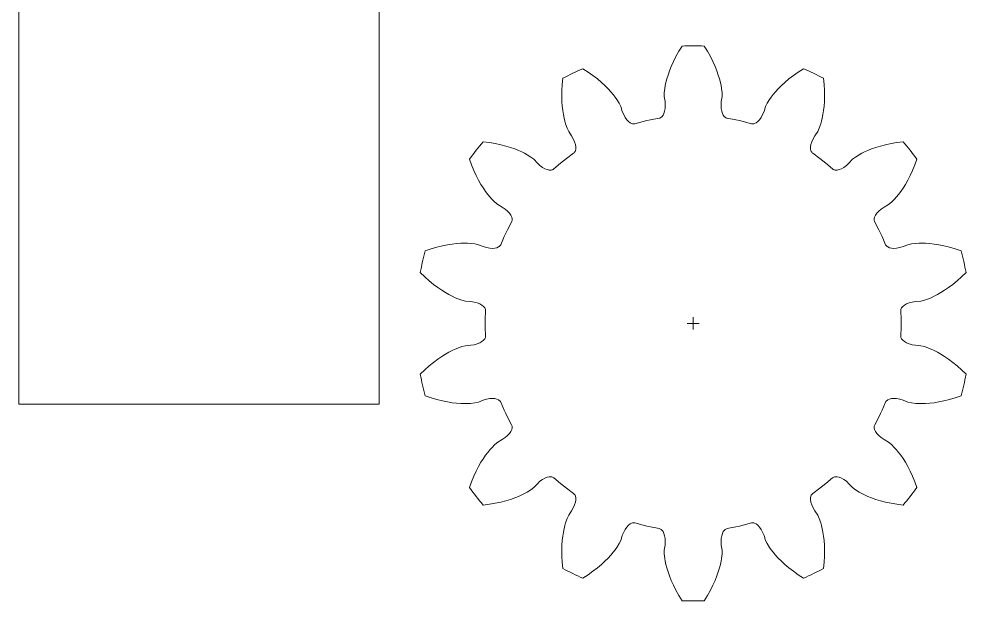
# Model space of a CAD drawing. Header units: millimetres. Extents: x 2 to 401, y -270 to -2.
# Drawn here: x 296 to 361.7, y -232.3 to -191.9 of the extents above; entities that cross this region are included whole.
import ezdxf

# ---------------------------------------------------------------- set-up
doc = ezdxf.new("R2010")
doc.units = ezdxf.units.MM
doc.header["$MEASUREMENT"] = 0
doc.layers.add('Layer 1', color=7, linetype='Continuous', lineweight=0)

# ---------------------------------------------------------------- blocks, each defined once
blk = doc.blocks.new('Block_3')
at = {"layer": 'Layer 1', "color": 12, "lineweight": 5, "true_color": 0xe30613}
for p, q in [((342.781, -212.59), (342.781, -213.437)), ((342.358, -213.013), (343.205, -213.013))]:
    blk.add_line(p, q, dxfattribs=at)
blk = doc.blocks.new('Block_2')
at = {"layer": 'Layer 1', "color": 12, "lineweight": 9, "true_color": 0xe30613}
blk.add_open_spline([(327.401, -224.008), (327.401, -224.008), (327.561, -223.621), (327.561, -223.621), (327.561, -223.621), (327.726, -223.266), (327.726, -223.266), (327.726, -223.266), (327.892, -222.944), (327.892, -222.944), (327.892, -222.944), (328.059, -222.653), (328.059, -222.653), (328.059, -222.653), (328.222, -222.392), (328.222, -222.392), (328.222, -222.392), (328.381, -222.162), (328.381, -222.162), (328.381, -222.162), (328.532, -221.961), (328.532, -221.961), (328.532, -221.961), (328.674, -221.787), (328.674, -221.787), (328.674, -221.787), (328.804, -221.641), (328.804, -221.641), (328.804, -221.641), (329.024, -221.423), (329.024, -221.423), (329.024, -221.423), (329.222, -221.261), (329.222, -221.261), (329.222, -221.261), (329.534, -221.079), (329.534, -221.079), (329.534, -221.079), (329.734, -220.937), (329.734, -220.937), (329.734, -220.937), (329.899, -220.794), (329.899, -220.794), (329.899, -220.794), (330.029, -220.651), (330.029, -220.651), (330.029, -220.651), (330.126, -220.513), (330.126, -220.513), (330.126, -220.513), (330.189, -220.381), (330.189, -220.381), (330.189, -220.381), (330.219, -220.258), (330.219, -220.258), (330.219, -220.258), (330.222, -220.2), (330.222, -220.2), (330.222, -220.2), (330.217, -220.146), (330.217, -220.146), (330.217, -220.146), (330.204, -220.096), (330.204, -220.096), (330.204, -220.096), (330.184, -220.049), (330.184, -220.049), (330.184, -220.049), (329.898, -219.511), (329.898, -219.511), (329.898, -219.511), (329.782, -219.274), (329.782, -219.274), (329.782, -219.274), (329.669, -219.034), (329.669, -219.034), (329.669, -219.034), (329.427, -218.476), (329.427, -218.476), (329.427, -218.476), (329.403, -218.431), (329.403, -218.431), (329.403, -218.431), (329.371, -218.39), (329.371, -218.39), (329.371, -218.39), (329.331, -218.352), (329.331, -218.352), (329.331, -218.352), (329.285, -218.319), (329.285, -218.319), (329.285, -218.319), (329.17, -218.266), (329.17, -218.266), (329.17, -218.266), (329.028, -218.232), (329.028, -218.232), (329.028, -218.232), (328.859, -218.221), (328.859, -218.221), (328.859, -218.221), (328.667, -218.235), (328.667, -218.235), (328.667, -218.235), (328.451, -218.274), (328.451, -218.274), (328.451, -218.274), (328.215, -218.342), (328.215, -218.342), (328.215, -218.342), (327.879, -218.473), (327.879, -218.473), (327.879, -218.473), (327.629, -218.527), (327.629, -218.527), (327.629, -218.527), (327.322, -218.562), (327.322, -218.562), (327.322, -218.562), (327.126, -218.573), (327.126, -218.573), (327.126, -218.573), (326.902, -218.576), (326.902, -218.576), (326.902, -218.576), (326.65, -218.568), (326.65, -218.568), (326.65, -218.568), (326.371, -218.549), (326.371, -218.549), (326.371, -218.549), (326.066, -218.514), (326.066, -218.514), (326.066, -218.514), (325.734, -218.463), (325.734, -218.463), (325.734, -218.463), (325.378, -218.392), (325.378, -218.392), (325.378, -218.392), (324.998, -218.299), (324.998, -218.299), (324.998, -218.299), (324.596, -218.184), (324.596, -218.184), (324.596, -218.184), (324.19, -218.048), (324.19, -218.048), (324.056, -217.552), (323.941, -217.049), (323.847, -216.543), (323.847, -216.543), (324.154, -216.245), (324.154, -216.245), (324.154, -216.245), (324.466, -215.967), (324.466, -215.967), (324.466, -215.967), (324.768, -215.719), (324.768, -215.719), (324.768, -215.719), (325.058, -215.5), (325.058, -215.5), (325.058, -215.5), (325.334, -215.31), (325.334, -215.31), (325.334, -215.31), (325.594, -215.147), (325.594, -215.147), (325.594, -215.147), (325.837, -215.008), (325.837, -215.008), (325.837, -215.008), (326.061, -214.892), (326.061, -214.892), (326.061, -214.892), (326.264, -214.797), (326.264, -214.797), (326.264, -214.797), (326.445, -214.722), (326.445, -214.722), (326.445, -214.722), (326.738, -214.621), (326.738, -214.621), (326.738, -214.621), (326.986, -214.561), (326.986, -214.561), (326.986, -214.561), (327.346, -214.533), (327.346, -214.533), (327.346, -214.533), (327.588, -214.491), (327.588, -214.491), (327.588, -214.491), (327.799, -214.434), (327.799, -214.434), (327.799, -214.434), (327.978, -214.362), (327.978, -214.362), (327.978, -214.362), (328.125, -214.279), (328.125, -214.279), (328.125, -214.279), (328.239, -214.187), (328.239, -214.187), (328.239, -214.187), (328.319, -214.089), (328.319, -214.089), (328.319, -214.089), (328.347, -214.039), (328.347, -214.039), (328.347, -214.039), (328.366, -213.988), (328.366, -213.988), (328.366, -213.988), (328.377, -213.937), (328.377, -213.937), (328.377, -213.937), (328.379, -213.886), (328.379, -213.886), (328.379, -213.886), (328.355, -213.278), (328.355, -213.278), (328.355, -213.278), (328.353, -213.013), (328.353, -213.013), (328.353, -213.013), (328.355, -212.749), (328.355, -212.749), (328.355, -212.749), (328.379, -212.141), (328.379, -212.141), (328.379, -212.141), (328.377, -212.09), (328.377, -212.09), (328.377, -212.09), (328.366, -212.039), (328.366, -212.039), (328.366, -212.039), (328.347, -211.988), (328.347, -211.988), (328.347, -211.988), (328.319, -211.937), (328.319, -211.937), (328.319, -211.937), (328.239, -211.84), (328.239, -211.84), (328.239, -211.84), (328.125, -211.748), (328.125, -211.748), (328.125, -211.748), (327.978, -211.665), (327.978, -211.665), (327.978, -211.665), (327.799, -211.593), (327.799, -211.593), (327.799, -211.593), (327.588, -211.536), (327.588, -211.536), (327.588, -211.536), (327.346, -211.494), (327.346, -211.494), (327.346, -211.494), (326.986, -211.466), (326.986, -211.466), (326.986, -211.466), (326.738, -211.406), (326.738, -211.406), (326.738, -211.406), (326.445, -211.305), (326.445, -211.305), (326.445, -211.305), (326.264, -211.23), (326.264, -211.23), (326.264, -211.23), (326.061, -211.135), (326.061, -211.135), (326.061, -211.135), (325.837, -211.019), (325.837, -211.019), (325.837, -211.019), (325.594, -210.88), (325.594, -210.88), (325.594, -210.88), (325.334, -210.717), (325.334, -210.717), (325.334, -210.717), (325.058, -210.527), (325.058, -210.527), (325.058, -210.527), (324.768, -210.308), (324.768, -210.308), (324.768, -210.308), (324.466, -210.06), (324.466, -210.06), (324.466, -210.06), (324.154, -209.781), (324.154, -209.781), (324.154, -209.781), (323.847, -209.484), (323.847, -209.484), (323.941, -208.977), (324.056, -208.475), (324.19, -207.978), (324.19, -207.978), (324.596, -207.843), (324.596, -207.843), (324.596, -207.843), (324.998, -207.727), (324.998, -207.727), (324.998, -207.727), (325.378, -207.635), (325.378, -207.635), (325.378, -207.635), (325.734, -207.564), (325.734, -207.564), (325.734, -207.564), (326.066, -207.513), (326.066, -207.513), (326.066, -207.513), (326.371, -207.478), (326.371, -207.478), (326.371, -207.478), (326.65, -207.458), (326.65, -207.458), (326.65, -207.458), (326.902, -207.451), (326.902, -207.451), (326.902, -207.451), (327.126, -207.454), (327.126, -207.454), (327.126, -207.454), (327.322, -207.465), (327.322, -207.465), (327.322, -207.465), (327.629, -207.5), (327.629, -207.5), (327.629, -207.5), (327.879, -207.554), (327.879, -207.554), (327.879, -207.554), (328.215, -207.685), (328.215, -207.685), (328.215, -207.685), (328.451, -207.753), (328.451, -207.753), (328.451, -207.753), (328.667, -207.792), (328.667, -207.792), (328.667, -207.792), (328.859, -207.806), (328.859, -207.806), (328.859, -207.806), (329.028, -207.795), (329.028, -207.795), (329.028, -207.795), (329.17, -207.761), (329.17, -207.761), (329.17, -207.761), (329.285, -207.708), (329.285, -207.708), (329.285, -207.708), (329.331, -207.675), (329.331, -207.675), (329.331, -207.675), (329.371, -207.637), (329.371, -207.637), (329.371, -207.637), (329.403, -207.596), (329.403, -207.596), (329.403, -207.596), (329.427, -207.551), (329.427, -207.551), (329.427, -207.551), (329.669, -206.993), (329.669, -206.993), (329.669, -206.993), (329.782, -206.753), (329.782, -206.753), (329.782, -206.753), (329.898, -206.516), (329.898, -206.516), (329.898, -206.516), (330.184, -205.978), (330.184, -205.978), (330.184, -205.978), (330.204, -205.931), (330.204, -205.931), (330.204, -205.931), (330.217, -205.881), (330.217, -205.881), (330.217, -205.881), (330.222, -205.827), (330.222, -205.827), (330.222, -205.827), (330.219, -205.769), (330.219, -205.769), (330.219, -205.769), (330.189, -205.646), (330.189, -205.646), (330.189, -205.646), (330.126, -205.514), (330.126, -205.514), (330.126, -205.514), (330.029, -205.376), (330.029, -205.376), (330.029, -205.376), (329.899, -205.233), (329.899, -205.233), (329.899, -205.233), (329.734, -205.09), (329.734, -205.09), (329.734, -205.09), (329.534, -204.947), (329.534, -204.947), (329.534, -204.947), (329.222, -204.766), (329.222, -204.766), (329.222, -204.766), (329.024, -204.604), (329.024, -204.604), (329.024, -204.604), (328.804, -204.386), (328.804, -204.386), (328.804, -204.386), (328.674, -204.24), (328.674, -204.24), (328.674, -204.24), (328.532, -204.066), (328.532, -204.066), (328.532, -204.066), (328.381, -203.865), (328.381, -203.865), (328.381, -203.865), (328.222, -203.634), (328.222, -203.634), (328.222, -203.634), (328.059, -203.374), (328.059, -203.374), (328.059, -203.374), (327.892, -203.083), (327.892, -203.083), (327.892, -203.083), (327.726, -202.761), (327.726, -202.761), (327.726, -202.761), (327.561, -202.406), (327.561, -202.406), (327.561, -202.406), (327.401, -202.019), (327.401, -202.019), (327.401, -202.019), (327.254, -201.618), (327.254, -201.618), (327.558, -201.203), (327.879, -200.8), (328.216, -200.411), (328.216, -200.411), (328.64, -200.465), (328.64, -200.465), (328.64, -200.465), (329.053, -200.535), (329.053, -200.535), (329.053, -200.535), (329.435, -200.617), (329.435, -200.617), (329.435, -200.617), (329.787, -200.707), (329.787, -200.707), (329.787, -200.707), (330.108, -200.805), (330.108, -200.805), (330.108, -200.805), (330.398, -200.906), (330.398, -200.906), (330.398, -200.906), (330.658, -201.009), (330.658, -201.009), (330.658, -201.009), (330.888, -201.112), (330.888, -201.112), (330.888, -201.112), (331.088, -201.212), (331.088, -201.212), (331.088, -201.212), (331.26, -201.307), (331.26, -201.307), (331.26, -201.307), (331.522, -201.472), (331.522, -201.472), (331.522, -201.472), (331.723, -201.629), (331.723, -201.629), (331.723, -201.629), (331.97, -201.893), (331.97, -201.893), (331.97, -201.893), (332.153, -202.056), (332.153, -202.056), (332.153, -202.056), (332.33, -202.185), (332.33, -202.185), (332.33, -202.185), (332.498, -202.281), (332.498, -202.281), (332.498, -202.281), (332.654, -202.344), (332.654, -202.344), (332.654, -202.344), (332.797, -202.376), (332.797, -202.376), (332.797, -202.376), (332.923, -202.378), (332.923, -202.378), (332.923, -202.378), (332.98, -202.368), (332.98, -202.368), (332.98, -202.368), (333.031, -202.351), (333.031, -202.351), (333.031, -202.351), (333.078, -202.327), (333.078, -202.327), (333.078, -202.327), (333.119, -202.297), (333.119, -202.297), (333.119, -202.297), (333.58, -201.899), (333.58, -201.899), (333.58, -201.899), (333.785, -201.733), (333.785, -201.733), (333.785, -201.733), (333.994, -201.569), (333.994, -201.569), (333.994, -201.569), (334.484, -201.209), (334.484, -201.209), (334.484, -201.209), (334.522, -201.176), (334.522, -201.176), (334.522, -201.176), (334.556, -201.135), (334.556, -201.135), (334.556, -201.135), (334.584, -201.089), (334.584, -201.089), (334.584, -201.089), (334.606, -201.036), (334.606, -201.036), (334.606, -201.036), (334.632, -200.912), (334.632, -200.912), (334.632, -200.912), (334.633, -200.766), (334.633, -200.766), (334.633, -200.766), (334.606, -200.599), (334.606, -200.599), (334.606, -200.599), (334.55, -200.414), (334.55, -200.414), (334.55, -200.414), (334.464, -200.213), (334.464, -200.213), (334.464, -200.213), (334.345, -199.998), (334.345, -199.998), (334.345, -199.998), (334.143, -199.699), (334.143, -199.699), (334.143, -199.699), (334.035, -199.468), (334.035, -199.468), (334.035, -199.468), (333.932, -199.176), (333.932, -199.176), (333.932, -199.176), (333.878, -198.987), (333.878, -198.987), (333.878, -198.987), (333.825, -198.77), (333.825, -198.77), (333.825, -198.77), (333.776, -198.523), (333.776, -198.523), (333.776, -198.523), (333.733, -198.246), (333.733, -198.246), (333.733, -198.246), (333.699, -197.941), (333.699, -197.941), (333.699, -197.941), (333.675, -197.606), (333.675, -197.606), (333.675, -197.606), (333.665, -197.244), (333.665, -197.244), (333.665, -197.244), (333.671, -196.852), (333.671, -196.852), (333.671, -196.852), (333.694, -196.435), (333.694, -196.435), (333.694, -196.435), (333.736, -196.009), (333.736, -196.009), (334.19, -195.767), (334.654, -195.544), (335.127, -195.339), (335.127, -195.339), (335.485, -195.572), (335.485, -195.572), (335.485, -195.572), (335.826, -195.814), (335.826, -195.814), (335.826, -195.814), (336.136, -196.054), (336.136, -196.054), (336.136, -196.054), (336.413, -196.288), (336.413, -196.288), (336.413, -196.288), (336.66, -196.515), (336.66, -196.515), (336.66, -196.515), (336.877, -196.732), (336.877, -196.732), (336.877, -196.732), (337.067, -196.938), (337.067, -196.938), (337.067, -196.938), (337.229, -197.13), (337.229, -197.13), (337.229, -197.13), (337.367, -197.307), (337.367, -197.307), (337.367, -197.307), (337.481, -197.467), (337.481, -197.467), (337.481, -197.467), (337.644, -197.73), (337.644, -197.73), (337.644, -197.73), (337.758, -197.959), (337.758, -197.959), (337.758, -197.959), (337.865, -198.303), (337.865, -198.303), (337.865, -198.303), (337.96, -198.53), (337.96, -198.53), (337.96, -198.53), (338.063, -198.723), (338.063, -198.723), (338.063, -198.723), (338.173, -198.882), (338.173, -198.882), (338.173, -198.882), (338.286, -199.006), (338.286, -199.006), (338.286, -199.006), (338.401, -199.097), (338.401, -199.097), (338.401, -199.097), (338.514, -199.154), (338.514, -199.154), (338.514, -199.154), (338.569, -199.169), (338.569, -199.169), (338.569, -199.169), (338.623, -199.177), (338.623, -199.177), (338.623, -199.177), (338.675, -199.176), (338.675, -199.176), (338.675, -199.176), (338.726, -199.166), (338.726, -199.166), (338.726, -199.166), (339.313, -199.008), (339.313, -199.008), (339.313, -199.008), (339.571, -198.946), (339.571, -198.946), (339.571, -198.946), (339.829, -198.89), (339.829, -198.89), (339.829, -198.89), (340.427, -198.778), (340.427, -198.778), (340.427, -198.778), (340.477, -198.764), (340.477, -198.764), (340.477, -198.764), (340.524, -198.743), (340.524, -198.743), (340.524, -198.743), (340.569, -198.713), (340.569, -198.713), (340.569, -198.713), (340.612, -198.675), (340.612, -198.675), (340.612, -198.675), (340.69, -198.575), (340.69, -198.575), (340.69, -198.575), (340.754, -198.443), (340.754, -198.443), (340.754, -198.443), (340.802, -198.282), (340.802, -198.282), (340.802, -198.282), (340.832, -198.091), (340.832, -198.091), (340.832, -198.091), (340.841, -197.872), (340.841, -197.872), (340.841, -197.872), (340.828, -197.627), (340.828, -197.627), (340.828, -197.627), (340.775, -197.27), (340.775, -197.27), (340.775, -197.27), (340.778, -197.014), (340.778, -197.014), (340.778, -197.014), (340.812, -196.707), (340.812, -196.707), (340.812, -196.707), (340.845, -196.513), (340.845, -196.513), (340.845, -196.513), (340.892, -196.294), (340.892, -196.294), (340.892, -196.294), (340.955, -196.05), (340.955, -196.05), (340.955, -196.05), (341.037, -195.783), (341.037, -195.783), (341.037, -195.783), (341.138, -195.493), (341.138, -195.493), (341.138, -195.493), (341.262, -195.181), (341.262, -195.181), (341.262, -195.181), (341.41, -194.85), (341.41, -194.85), (341.41, -194.85), (341.585, -194.5), (341.585, -194.5), (341.585, -194.5), (341.787, -194.134), (341.787, -194.134), (341.787, -194.134), (342.009, -193.768), (342.009, -193.768), (342.524, -193.748), (343.039, -193.748), (343.553, -193.768), (343.553, -193.768), (343.775, -194.134), (343.775, -194.134), (343.775, -194.134), (343.978, -194.5), (343.978, -194.5), (343.978, -194.5), (344.152, -194.85), (344.152, -194.85), (344.152, -194.85), (344.301, -195.181), (344.301, -195.181), (344.301, -195.181), (344.425, -195.493), (344.425, -195.493), (344.425, -195.493), (344.526, -195.783), (344.526, -195.783), (344.526, -195.783), (344.608, -196.05), (344.608, -196.05), (344.608, -196.05), (344.671, -196.294), (344.671, -196.294), (344.671, -196.294), (344.718, -196.513), (344.718, -196.513), (344.718, -196.513), (344.751, -196.707), (344.751, -196.707), (344.751, -196.707), (344.784, -197.014), (344.784, -197.014), (344.784, -197.014), (344.788, -197.27), (344.788, -197.27), (344.788, -197.27), (344.735, -197.627), (344.735, -197.627), (344.735, -197.627), (344.721, -197.872), (344.721, -197.872), (344.721, -197.872), (344.731, -198.091), (344.731, -198.091), (344.731, -198.091), (344.761, -198.282), (344.761, -198.282), (344.761, -198.282), (344.809, -198.443), (344.809, -198.443), (344.809, -198.443), (344.873, -198.575), (344.873, -198.575), (344.873, -198.575), (344.95, -198.675), (344.95, -198.675), (344.95, -198.675), (344.993, -198.713), (344.993, -198.713), (344.993, -198.713), (345.039, -198.743), (345.039, -198.743), (345.039, -198.743), (345.086, -198.764), (345.086, -198.764), (345.086, -198.764), (345.135, -198.778), (345.135, -198.778), (345.135, -198.778), (345.733, -198.89), (345.733, -198.89), (345.733, -198.89), (345.992, -198.946), (345.992, -198.946), (345.992, -198.946), (346.25, -199.008), (346.25, -199.008), (346.25, -199.008), (346.837, -199.166), (346.837, -199.166), (346.837, -199.166), (346.887, -199.176), (346.887, -199.176), (346.887, -199.176), (346.939, -199.177), (346.939, -199.177), (346.939, -199.177), (346.993, -199.169), (346.993, -199.169), (346.993, -199.169), (347.048, -199.154), (347.048, -199.154), (347.048, -199.154), (347.162, -199.097), (347.162, -199.097), (347.162, -199.097), (347.276, -199.006), (347.276, -199.006), (347.276, -199.006), (347.39, -198.882), (347.39, -198.882), (347.39, -198.882), (347.5, -198.723), (347.5, -198.723), (347.5, -198.723), (347.603, -198.53), (347.603, -198.53), (347.603, -198.53), (347.697, -198.303), (347.697, -198.303), (347.697, -198.303), (347.805, -197.959), (347.805, -197.959), (347.805, -197.959), (347.918, -197.73), (347.918, -197.73), (347.918, -197.73), (348.082, -197.467), (348.082, -197.467), (348.082, -197.467), (348.196, -197.307), (348.196, -197.307), (348.196, -197.307), (348.333, -197.13), (348.333, -197.13), (348.333, -197.13), (348.496, -196.938), (348.496, -196.938), (348.496, -196.938), (348.685, -196.732), (348.685, -196.732), (348.685, -196.732), (348.903, -196.515), (348.903, -196.515), (348.903, -196.515), (349.15, -196.288), (349.15, -196.288), (349.15, -196.288), (349.427, -196.054), (349.427, -196.054), (349.427, -196.054), (349.736, -195.814), (349.736, -195.814), (349.736, -195.814), (350.077, -195.572), (350.077, -195.572), (350.077, -195.572), (350.436, -195.339), (350.436, -195.339), (350.908, -195.544), (351.373, -195.767), (351.827, -196.009), (351.827, -196.009), (351.869, -196.435), (351.869, -196.435), (351.869, -196.435), (351.892, -196.852), (351.892, -196.852), (351.892, -196.852), (351.897, -197.244), (351.897, -197.244), (351.897, -197.244), (351.887, -197.606), (351.887, -197.606), (351.887, -197.606), (351.864, -197.941), (351.864, -197.941), (351.864, -197.941), (351.83, -198.246), (351.83, -198.246), (351.83, -198.246), (351.787, -198.523), (351.787, -198.523), (351.787, -198.523), (351.738, -198.77), (351.738, -198.77), (351.738, -198.77), (351.685, -198.987), (351.685, -198.987), (351.685, -198.987), (351.631, -199.176), (351.631, -199.176), (351.631, -199.176), (351.528, -199.468), (351.528, -199.468), (351.528, -199.468), (351.42, -199.699), (351.42, -199.699), (351.42, -199.699), (351.217, -199.998), (351.217, -199.998), (351.217, -199.998), (351.099, -200.213), (351.099, -200.213), (351.099, -200.213), (351.012, -200.414), (351.012, -200.414), (351.012, -200.414), (350.957, -200.599), (350.957, -200.599), (350.957, -200.599), (350.93, -200.766), (350.93, -200.766), (350.93, -200.766), (350.931, -200.912), (350.931, -200.912), (350.931, -200.912), (350.957, -201.036), (350.957, -201.036), (350.957, -201.036), (350.979, -201.089), (350.979, -201.089), (350.979, -201.089), (351.007, -201.135), (351.007, -201.135), (351.007, -201.135), (351.04, -201.176), (351.04, -201.176), (351.04, -201.176), (351.079, -201.209), (351.079, -201.209), (351.079, -201.209), (351.569, -201.569), (351.569, -201.569), (351.569, -201.569), (351.778, -201.733), (351.778, -201.733), (351.778, -201.733), (351.983, -201.899), (351.983, -201.899), (351.983, -201.899), (352.443, -202.297), (352.443, -202.297), (352.443, -202.297), (352.485, -202.327), (352.485, -202.327), (352.485, -202.327), (352.531, -202.351), (352.531, -202.351), (352.531, -202.351), (352.583, -202.368), (352.583, -202.368), (352.583, -202.368), (352.639, -202.378), (352.639, -202.378), (352.639, -202.378), (352.766, -202.376), (352.766, -202.376), (352.766, -202.376), (352.909, -202.344), (352.909, -202.344), (352.909, -202.344), (353.065, -202.281), (353.065, -202.281), (353.065, -202.281), (353.233, -202.185), (353.233, -202.185), (353.233, -202.185), (353.41, -202.056), (353.41, -202.056), (353.41, -202.056), (353.593, -201.893), (353.593, -201.893), (353.593, -201.893), (353.839, -201.629), (353.839, -201.629), (353.839, -201.629), (354.041, -201.472), (354.041, -201.472), (354.041, -201.472), (354.302, -201.307), (354.302, -201.307), (354.302, -201.307), (354.474, -201.212), (354.474, -201.212), (354.474, -201.212), (354.675, -201.112), (354.675, -201.112), (354.675, -201.112), (354.905, -201.009), (354.905, -201.009), (354.905, -201.009), (355.165, -200.906), (355.165, -200.906), (355.165, -200.906), (355.455, -200.805), (355.455, -200.805), (355.455, -200.805), (355.776, -200.707), (355.776, -200.707), (355.776, -200.707), (356.127, -200.617), (356.127, -200.617), (356.127, -200.617), (356.51, -200.535), (356.51, -200.535), (356.51, -200.535), (356.922, -200.465), (356.922, -200.465), (356.922, -200.465), (357.347, -200.411), (357.347, -200.411), (357.683, -200.8), (358.005, -201.203), (358.309, -201.618), (358.309, -201.618), (358.162, -202.019), (358.162, -202.019), (358.162, -202.019), (358.002, -202.406), (358.002, -202.406), (358.002, -202.406), (357.837, -202.761), (357.837, -202.761), (357.837, -202.761), (357.67, -203.083), (357.67, -203.083), (357.67, -203.083), (357.504, -203.374), (357.504, -203.374), (357.504, -203.374), (357.341, -203.634), (357.341, -203.634), (357.341, -203.634), (357.182, -203.865), (357.182, -203.865), (357.182, -203.865), (357.031, -204.066), (357.031, -204.066), (357.031, -204.066), (356.889, -204.24), (356.889, -204.24), (356.889, -204.24), (356.758, -204.386), (356.758, -204.386), (356.758, -204.386), (356.539, -204.604), (356.539, -204.604), (356.539, -204.604), (356.341, -204.766), (356.341, -204.766), (356.341, -204.766), (356.029, -204.947), (356.029, -204.947), (356.029, -204.947), (355.829, -205.09), (355.829, -205.09), (355.829, -205.09), (355.664, -205.233), (355.664, -205.233), (355.664, -205.233), (355.533, -205.376), (355.533, -205.376), (355.533, -205.376), (355.437, -205.514), (355.437, -205.514), (355.437, -205.514), (355.374, -205.646), (355.374, -205.646), (355.374, -205.646), (355.344, -205.769), (355.344, -205.769), (355.344, -205.769), (355.341, -205.827), (355.341, -205.827), (355.341, -205.827), (355.346, -205.881), (355.346, -205.881), (355.346, -205.881), (355.359, -205.931), (355.359, -205.931), (355.359, -205.931), (355.379, -205.978), (355.379, -205.978), (355.379, -205.978), (355.664, -206.516), (355.664, -206.516), (355.664, -206.516), (355.781, -206.753), (355.781, -206.753), (355.781, -206.753), (355.894, -206.993), (355.894, -206.993), (355.894, -206.993), (356.136, -207.551), (356.136, -207.551), (356.136, -207.551), (356.16, -207.596), (356.16, -207.596), (356.16, -207.596), (356.192, -207.637), (356.192, -207.637), (356.192, -207.637), (356.231, -207.675), (356.231, -207.675), (356.231, -207.675), (356.278, -207.708), (356.278, -207.708), (356.278, -207.708), (356.393, -207.761), (356.393, -207.761), (356.393, -207.761), (356.535, -207.795), (356.535, -207.795), (356.535, -207.795), (356.703, -207.806), (356.703, -207.806), (356.703, -207.806), (356.896, -207.792), (356.896, -207.792), (356.896, -207.792), (357.111, -207.753), (357.111, -207.753), (357.111, -207.753), (357.347, -207.685), (357.347, -207.685), (357.347, -207.685), (357.684, -207.554), (357.684, -207.554), (357.684, -207.554), (357.934, -207.5), (357.934, -207.5), (357.934, -207.5), (358.241, -207.465), (358.241, -207.465), (358.241, -207.465), (358.437, -207.454), (358.437, -207.454), (358.437, -207.454), (358.661, -207.451), (358.661, -207.451), (358.661, -207.451), (358.913, -207.458), (358.913, -207.458), (358.913, -207.458), (359.192, -207.478), (359.192, -207.478), (359.192, -207.478), (359.497, -207.513), (359.497, -207.513), (359.497, -207.513), (359.828, -207.564), (359.828, -207.564), (359.828, -207.564), (360.184, -207.635), (360.184, -207.635), (360.184, -207.635), (360.565, -207.727), (360.565, -207.727), (360.565, -207.727), (360.967, -207.843), (360.967, -207.843), (360.967, -207.843), (361.372, -207.978), (361.372, -207.978), (361.507, -208.475), (361.621, -208.977), (361.716, -209.484), (361.716, -209.484), (361.409, -209.781), (361.409, -209.781), (361.409, -209.781), (361.097, -210.06), (361.097, -210.06), (361.097, -210.06), (360.794, -210.308), (360.794, -210.308), (360.794, -210.308), (360.504, -210.527), (360.504, -210.527), (360.504, -210.527), (360.228, -210.717), (360.228, -210.717), (360.228, -210.717), (359.968, -210.88), (359.968, -210.88), (359.968, -210.88), (359.725, -211.019), (359.725, -211.019), (359.725, -211.019), (359.502, -211.135), (359.502, -211.135), (359.502, -211.135), (359.299, -211.23), (359.299, -211.23), (359.299, -211.23), (359.117, -211.305), (359.117, -211.305), (359.117, -211.305), (358.825, -211.406), (358.825, -211.406), (358.825, -211.406), (358.577, -211.466), (358.577, -211.466), (358.577, -211.466), (358.217, -211.494), (358.217, -211.494), (358.217, -211.494), (357.975, -211.536), (357.975, -211.536), (357.975, -211.536), (357.764, -211.593), (357.764, -211.593), (357.764, -211.593), (357.584, -211.665), (357.584, -211.665), (357.584, -211.665), (357.437, -211.748), (357.437, -211.748), (357.437, -211.748), (357.324, -211.84), (357.324, -211.84), (357.324, -211.84), (357.243, -211.937), (357.243, -211.937), (357.243, -211.937), (357.216, -211.988), (357.216, -211.988), (357.216, -211.988), (357.197, -212.039), (357.197, -212.039), (357.197, -212.039), (357.186, -212.09), (357.186, -212.09), (357.186, -212.09), (357.184, -212.141), (357.184, -212.141), (357.184, -212.141), (357.208, -212.749), (357.208, -212.749), (357.208, -212.749), (357.21, -213.013), (357.21, -213.013), (357.21, -213.013), (357.208, -213.278), (357.208, -213.278), (357.208, -213.278), (357.184, -213.886), (357.184, -213.886), (357.184, -213.886), (357.186, -213.937), (357.186, -213.937), (357.186, -213.937), (357.197, -213.988), (357.197, -213.988), (357.197, -213.988), (357.216, -214.039), (357.216, -214.039), (357.216, -214.039), (357.243, -214.089), (357.243, -214.089), (357.243, -214.089), (357.324, -214.187), (357.324, -214.187), (357.324, -214.187), (357.437, -214.279), (357.437, -214.279), (357.437, -214.279), (357.584, -214.362), (357.584, -214.362), (357.584, -214.362), (357.764, -214.434), (357.764, -214.434), (357.764, -214.434), (357.975, -214.491), (357.975, -214.491), (357.975, -214.491), (358.217, -214.533), (358.217, -214.533), (358.217, -214.533), (358.577, -214.561), (358.577, -214.561), (358.577, -214.561), (358.825, -214.621), (358.825, -214.621), (358.825, -214.621), (359.117, -214.722), (359.117, -214.722), (359.117, -214.722), (359.299, -214.797), (359.299, -214.797), (359.299, -214.797), (359.502, -214.892), (359.502, -214.892), (359.502, -214.892), (359.725, -215.008), (359.725, -215.008), (359.725, -215.008), (359.968, -215.147), (359.968, -215.147), (359.968, -215.147), (360.228, -215.31), (360.228, -215.31), (360.228, -215.31), (360.504, -215.5), (360.504, -215.5), (360.504, -215.5), (360.794, -215.719), (360.794, -215.719), (360.794, -215.719), (361.097, -215.967), (361.097, -215.967), (361.097, -215.967), (361.409, -216.245), (361.409, -216.245), (361.409, -216.245), (361.716, -216.543), (361.716, -216.543), (361.621, -217.049), (361.507, -217.552), (361.372, -218.048), (361.372, -218.048), (360.967, -218.184), (360.967, -218.184), (360.967, -218.184), (360.565, -218.299), (360.565, -218.299), (360.565, -218.299), (360.184, -218.392), (360.184, -218.392), (360.184, -218.392), (359.828, -218.463), (359.828, -218.463), (359.828, -218.463), (359.497, -218.514), (359.497, -218.514), (359.497, -218.514), (359.192, -218.549), (359.192, -218.549), (359.192, -218.549), (358.913, -218.568), (358.913, -218.568), (358.913, -218.568), (358.661, -218.576), (358.661, -218.576), (358.661, -218.576), (358.437, -218.573), (358.437, -218.573), (358.437, -218.573), (358.241, -218.562), (358.241, -218.562), (358.241, -218.562), (357.934, -218.527), (357.934, -218.527), (357.934, -218.527), (357.684, -218.473), (357.684, -218.473), (357.684, -218.473), (357.347, -218.342), (357.347, -218.342), (357.347, -218.342), (357.111, -218.274), (357.111, -218.274), (357.111, -218.274), (356.896, -218.235), (356.896, -218.235), (356.896, -218.235), (356.703, -218.221), (356.703, -218.221), (356.703, -218.221), (356.535, -218.232), (356.535, -218.232), (356.535, -218.232), (356.393, -218.266), (356.393, -218.266), (356.393, -218.266), (356.278, -218.319), (356.278, -218.319), (356.278, -218.319), (356.231, -218.352), (356.231, -218.352), (356.231, -218.352), (356.192, -218.39), (356.192, -218.39), (356.192, -218.39), (356.16, -218.431), (356.16, -218.431), (356.16, -218.431), (356.136, -218.476), (356.136, -218.476), (356.136, -218.476), (355.894, -219.034), (355.894, -219.034), (355.894, -219.034), (355.781, -219.274), (355.781, -219.274), (355.781, -219.274), (355.664, -219.511), (355.664, -219.511), (355.664, -219.511), (355.379, -220.049), (355.379, -220.049), (355.379, -220.049), (355.359, -220.096), (355.359, -220.096), (355.359, -220.096), (355.346, -220.146), (355.346, -220.146), (355.346, -220.146), (355.341, -220.2), (355.341, -220.2), (355.341, -220.2), (355.344, -220.258), (355.344, -220.258), (355.344, -220.258), (355.374, -220.381), (355.374, -220.381), (355.374, -220.381), (355.437, -220.513), (355.437, -220.513), (355.437, -220.513), (355.533, -220.651), (355.533, -220.651), (355.533, -220.651), (355.664, -220.794), (355.664, -220.794), (355.664, -220.794), (355.829, -220.937), (355.829, -220.937), (355.829, -220.937), (356.029, -221.079), (356.029, -221.079), (356.029, -221.079), (356.341, -221.261), (356.341, -221.261), (356.341, -221.261), (356.539, -221.423), (356.539, -221.423), (356.539, -221.423), (356.758, -221.641), (356.758, -221.641), (356.758, -221.641), (356.889, -221.787), (356.889, -221.787), (356.889, -221.787), (357.031, -221.961), (357.031, -221.961), (357.031, -221.961), (357.182, -222.162), (357.182, -222.162), (357.182, -222.162), (357.341, -222.392), (357.341, -222.392), (357.341, -222.392), (357.504, -222.653), (357.504, -222.653), (357.504, -222.653), (357.67, -222.944), (357.67, -222.944), (357.67, -222.944), (357.837, -223.266), (357.837, -223.266), (357.837, -223.266), (358.002, -223.621), (358.002, -223.621), (358.002, -223.621), (358.162, -224.008), (358.162, -224.008), (358.162, -224.008), (358.309, -224.409), (358.309, -224.409), (358.005, -224.824), (357.683, -225.227), (357.347, -225.616), (357.347, -225.616), (356.922, -225.562), (356.922, -225.562), (356.922, -225.562), (356.51, -225.492), (356.51, -225.492), (356.51, -225.492), (356.127, -225.41), (356.127, -225.41), (356.127, -225.41), (355.776, -225.319), (355.776, -225.319), (355.776, -225.319), (355.455, -225.222), (355.455, -225.222), (355.455, -225.222), (355.165, -225.121), (355.165, -225.121), (355.165, -225.121), (354.905, -225.017), (354.905, -225.017), (354.905, -225.017), (354.675, -224.915), (354.675, -224.915), (354.675, -224.915), (354.474, -224.815), (354.474, -224.815), (354.474, -224.815), (354.302, -224.72), (354.302, -224.72), (354.302, -224.72), (354.041, -224.555), (354.041, -224.555), (354.041, -224.555), (353.839, -224.398), (353.839, -224.398), (353.839, -224.398), (353.593, -224.134), (353.593, -224.134), (353.593, -224.134), (353.41, -223.971), (353.41, -223.971), (353.41, -223.971), (353.233, -223.842), (353.233, -223.842), (353.233, -223.842), (353.065, -223.746), (353.065, -223.746), (353.065, -223.746), (352.909, -223.683), (352.909, -223.683), (352.909, -223.683), (352.766, -223.651), (352.766, -223.651), (352.766, -223.651), (352.639, -223.649), (352.639, -223.649), (352.639, -223.649), (352.583, -223.659), (352.583, -223.659), (352.583, -223.659), (352.531, -223.676), (352.531, -223.676), (352.531, -223.676), (352.485, -223.699), (352.485, -223.699), (352.485, -223.699), (352.443, -223.729), (352.443, -223.729), (352.443, -223.729), (351.983, -224.127), (351.983, -224.127), (351.983, -224.127), (351.778, -224.294), (351.778, -224.294), (351.778, -224.294), (351.569, -224.457), (351.569, -224.457), (351.569, -224.457), (351.079, -224.818), (351.079, -224.818), (351.079, -224.818), (351.04, -224.851), (351.04, -224.851), (351.04, -224.851), (351.007, -224.891), (351.007, -224.891), (351.007, -224.891), (350.979, -224.938), (350.979, -224.938), (350.979, -224.938), (350.957, -224.991), (350.957, -224.991), (350.957, -224.991), (350.931, -225.115), (350.931, -225.115), (350.931, -225.115), (350.93, -225.261), (350.93, -225.261), (350.93, -225.261), (350.957, -225.428), (350.957, -225.428), (350.957, -225.428), (351.012, -225.613), (351.012, -225.613), (351.012, -225.613), (351.099, -225.814), (351.099, -225.814), (351.099, -225.814), (351.217, -226.029), (351.217, -226.029), (351.217, -226.029), (351.42, -226.327), (351.42, -226.327), (351.42, -226.327), (351.528, -226.559), (351.528, -226.559), (351.528, -226.559), (351.631, -226.851), (351.631, -226.851), (351.631, -226.851), (351.685, -227.039), (351.685, -227.039), (351.685, -227.039), (351.738, -227.257), (351.738, -227.257), (351.738, -227.257), (351.787, -227.504), (351.787, -227.504), (351.787, -227.504), (351.83, -227.781), (351.83, -227.781), (351.83, -227.781), (351.864, -228.086), (351.864, -228.086), (351.864, -228.086), (351.887, -228.421), (351.887, -228.421), (351.887, -228.421), (351.897, -228.783), (351.897, -228.783), (351.897, -228.783), (351.892, -229.175), (351.892, -229.175), (351.892, -229.175), (351.869, -229.592), (351.869, -229.592), (351.869, -229.592), (351.827, -230.018), (351.827, -230.018), (351.373, -230.26), (350.908, -230.483), (350.436, -230.688), (350.436, -230.688), (350.077, -230.455), (350.077, -230.455), (350.077, -230.455), (349.736, -230.213), (349.736, -230.213), (349.736, -230.213), (349.427, -229.973), (349.427, -229.973), (349.427, -229.973), (349.15, -229.739), (349.15, -229.739), (349.15, -229.739), (348.903, -229.512), (348.903, -229.512), (348.903, -229.512), (348.685, -229.295), (348.685, -229.295), (348.685, -229.295), (348.496, -229.089), (348.496, -229.089), (348.496, -229.089), (348.333, -228.897), (348.333, -228.897), (348.333, -228.897), (348.196, -228.72), (348.196, -228.72), (348.196, -228.72), (348.082, -228.56), (348.082, -228.56), (348.082, -228.56), (347.918, -228.297), (347.918, -228.297), (347.918, -228.297), (347.805, -228.068), (347.805, -228.068), (347.805, -228.068), (347.697, -227.724), (347.697, -227.724), (347.697, -227.724), (347.603, -227.497), (347.603, -227.497), (347.603, -227.497), (347.5, -227.304), (347.5, -227.304), (347.5, -227.304), (347.39, -227.145), (347.39, -227.145), (347.39, -227.145), (347.276, -227.02), (347.276, -227.02), (347.276, -227.02), (347.162, -226.93), (347.162, -226.93), (347.162, -226.93), (347.048, -226.873), (347.048, -226.873), (347.048, -226.873), (346.993, -226.858), (346.993, -226.858), (346.993, -226.858), (346.939, -226.85), (346.939, -226.85), (346.939, -226.85), (346.887, -226.851), (346.887, -226.851), (346.887, -226.851), (346.837, -226.86), (346.837, -226.86), (346.837, -226.86), (346.25, -227.019), (346.25, -227.019), (346.25, -227.019), (345.992, -227.08), (345.992, -227.08), (345.992, -227.08), (345.733, -227.137), (345.733, -227.137), (345.733, -227.137), (345.135, -227.249), (345.135, -227.249), (345.135, -227.249), (345.086, -227.262), (345.086, -227.262), (345.086, -227.262), (345.039, -227.284), (345.039, -227.284), (345.039, -227.284), (344.993, -227.314), (344.993, -227.314), (344.993, -227.314), (344.95, -227.352), (344.95, -227.352), (344.95, -227.352), (344.873, -227.452), (344.873, -227.452), (344.873, -227.452), (344.809, -227.584), (344.809, -227.584), (344.809, -227.584), (344.761, -227.745), (344.761, -227.745), (344.761, -227.745), (344.731, -227.936), (344.731, -227.936), (344.731, -227.936), (344.721, -228.155), (344.721, -228.155), (344.721, -228.155), (344.735, -228.4), (344.735, -228.4), (344.735, -228.4), (344.788, -228.757), (344.788, -228.757), (344.788, -228.757), (344.784, -229.013), (344.784, -229.013), (344.784, -229.013), (344.751, -229.32), (344.751, -229.32), (344.751, -229.32), (344.718, -229.514), (344.718, -229.514), (344.718, -229.514), (344.671, -229.733), (344.671, -229.733), (344.671, -229.733), (344.608, -229.976), (344.608, -229.976), (344.608, -229.976), (344.526, -230.244), (344.526, -230.244), (344.526, -230.244), (344.425, -230.534), (344.425, -230.534), (344.425, -230.534), (344.301, -230.846), (344.301, -230.846), (344.301, -230.846), (344.152, -231.177), (344.152, -231.177), (344.152, -231.177), (343.978, -231.527), (343.978, -231.527), (343.978, -231.527), (343.775, -231.893), (343.775, -231.893), (343.775, -231.893), (343.553, -232.259), (343.553, -232.259), (343.039, -232.279), (342.524, -232.279), (342.009, -232.259), (342.009, -232.259), (341.787, -231.893), (341.787, -231.893), (341.787, -231.893), (341.585, -231.527), (341.585, -231.527), (341.585, -231.527), (341.41, -231.177), (341.41, -231.177), (341.41, -231.177), (341.262, -230.846), (341.262, -230.846), (341.262, -230.846), (341.138, -230.534), (341.138, -230.534), (341.138, -230.534), (341.037, -230.244), (341.037, -230.244), (341.037, -230.244), (340.955, -229.976), (340.955, -229.976), (340.955, -229.976), (340.892, -229.733), (340.892, -229.733), (340.892, -229.733), (340.845, -229.514), (340.845, -229.514), (340.845, -229.514), (340.812, -229.32), (340.812, -229.32), (340.812, -229.32), (340.778, -229.013), (340.778, -229.013), (340.778, -229.013), (340.775, -228.757), (340.775, -228.757), (340.775, -228.757), (340.828, -228.4), (340.828, -228.4), (340.828, -228.4), (340.841, -228.155), (340.841, -228.155), (340.841, -228.155), (340.832, -227.936), (340.832, -227.936), (340.832, -227.936), (340.802, -227.745), (340.802, -227.745), (340.802, -227.745), (340.754, -227.584), (340.754, -227.584), (340.754, -227.584), (340.69, -227.452), (340.69, -227.452), (340.69, -227.452), (340.612, -227.352), (340.612, -227.352), (340.612, -227.352), (340.569, -227.314), (340.569, -227.314), (340.569, -227.314), (340.524, -227.284), (340.524, -227.284), (340.524, -227.284), (340.477, -227.262), (340.477, -227.262), (340.477, -227.262), (340.427, -227.249), (340.427, -227.249), (340.427, -227.249), (339.829, -227.137), (339.829, -227.137), (339.829, -227.137), (339.571, -227.08), (339.571, -227.08), (339.571, -227.08), (339.313, -227.019), (339.313, -227.019), (339.313, -227.019), (338.726, -226.86), (338.726, -226.86), (338.726, -226.86), (338.675, -226.851), (338.675, -226.851), (338.675, -226.851), (338.623, -226.85), (338.623, -226.85), (338.623, -226.85), (338.569, -226.858), (338.569, -226.858), (338.569, -226.858), (338.514, -226.873), (338.514, -226.873), (338.514, -226.873), (338.401, -226.93), (338.401, -226.93), (338.401, -226.93), (338.286, -227.02), (338.286, -227.02), (338.286, -227.02), (338.173, -227.145), (338.173, -227.145), (338.173, -227.145), (338.063, -227.304), (338.063, -227.304), (338.063, -227.304), (337.96, -227.497), (337.96, -227.497), (337.96, -227.497), (337.865, -227.724), (337.865, -227.724), (337.865, -227.724), (337.758, -228.068), (337.758, -228.068), (337.758, -228.068), (337.644, -228.297), (337.644, -228.297), (337.644, -228.297), (337.481, -228.56), (337.481, -228.56), (337.481, -228.56), (337.367, -228.72), (337.367, -228.72), (337.367, -228.72), (337.229, -228.897), (337.229, -228.897), (337.229, -228.897), (337.067, -229.089), (337.067, -229.089), (337.067, -229.089), (336.877, -229.295), (336.877, -229.295), (336.877, -229.295), (336.66, -229.512), (336.66, -229.512), (336.66, -229.512), (336.413, -229.739), (336.413, -229.739), (336.413, -229.739), (336.136, -229.973), (336.136, -229.973), (336.136, -229.973), (335.826, -230.213), (335.826, -230.213), (335.826, -230.213), (335.485, -230.455), (335.485, -230.455), (335.485, -230.455), (335.127, -230.688), (335.127, -230.688), (334.654, -230.483), (334.19, -230.26), (333.736, -230.018), (333.736, -230.018), (333.694, -229.592), (333.694, -229.592), (333.694, -229.592), (333.671, -229.175), (333.671, -229.175), (333.671, -229.175), (333.665, -228.783), (333.665, -228.783), (333.665, -228.783), (333.675, -228.421), (333.675, -228.421), (333.675, -228.421), (333.699, -228.086), (333.699, -228.086), (333.699, -228.086), (333.733, -227.781), (333.733, -227.781), (333.733, -227.781), (333.776, -227.504), (333.776, -227.504), (333.776, -227.504), (333.825, -227.257), (333.825, -227.257), (333.825, -227.257), (333.878, -227.039), (333.878, -227.039), (333.878, -227.039), (333.932, -226.851), (333.932, -226.851), (333.932, -226.851), (334.035, -226.559), (334.035, -226.559), (334.035, -226.559), (334.143, -226.327), (334.143, -226.327), (334.143, -226.327), (334.345, -226.029), (334.345, -226.029), (334.345, -226.029), (334.464, -225.814), (334.464, -225.814), (334.464, -225.814), (334.55, -225.613), (334.55, -225.613), (334.55, -225.613), (334.606, -225.428), (334.606, -225.428), (334.606, -225.428), (334.633, -225.261), (334.633, -225.261), (334.633, -225.261), (334.632, -225.115), (334.632, -225.115), (334.632, -225.115), (334.606, -224.991), (334.606, -224.991), (334.606, -224.991), (334.584, -224.938), (334.584, -224.938), (334.584, -224.938), (334.556, -224.891), (334.556, -224.891), (334.556, -224.891), (334.522, -224.851), (334.522, -224.851), (334.522, -224.851), (334.484, -224.818), (334.484, -224.818), (334.484, -224.818), (333.994, -224.457), (333.994, -224.457), (333.994, -224.457), (333.785, -224.294), (333.785, -224.294), (333.785, -224.294), (333.58, -224.127), (333.58, -224.127), (333.58, -224.127), (333.119, -223.729), (333.119, -223.729), (333.119, -223.729), (333.078, -223.699), (333.078, -223.699), (333.078, -223.699), (333.031, -223.676), (333.031, -223.676), (333.031, -223.676), (332.98, -223.659), (332.98, -223.659), (332.98, -223.659), (332.923, -223.649), (332.923, -223.649), (332.923, -223.649), (332.797, -223.651), (332.797, -223.651), (332.797, -223.651), (332.654, -223.683), (332.654, -223.683), (332.654, -223.683), (332.498, -223.746), (332.498, -223.746), (332.498, -223.746), (332.33, -223.842), (332.33, -223.842), (332.33, -223.842), (332.153, -223.971), (332.153, -223.971), (332.153, -223.971), (331.97, -224.134), (331.97, -224.134), (331.97, -224.134), (331.723, -224.398), (331.723, -224.398), (331.723, -224.398), (331.522, -224.555), (331.522, -224.555), (331.522, -224.555), (331.26, -224.72), (331.26, -224.72), (331.26, -224.72), (331.088, -224.815), (331.088, -224.815), (331.088, -224.815), (330.888, -224.915), (330.888, -224.915), (330.888, -224.915), (330.658, -225.017), (330.658, -225.017), (330.658, -225.017), (330.398, -225.121), (330.398, -225.121), (330.398, -225.121), (330.108, -225.222), (330.108, -225.222), (330.108, -225.222), (329.787, -225.319), (329.787, -225.319), (329.787, -225.319), (329.435, -225.41), (329.435, -225.41), (329.435, -225.41), (329.053, -225.492), (329.053, -225.492), (329.053, -225.492), (328.64, -225.562), (328.64, -225.562), (328.64, -225.562), (328.216, -225.616), (328.216, -225.616), (327.879, -225.227), (327.558, -224.824), (327.254, -224.409), (327.254, -224.409), (327.401, -224.008), (327.401, -224.008)], degree=3, knots=[0, 0, 0, 0, 1, 1, 1, 2, 2, 2, 3, 3, 3, 4, 4, 4, 5, 5, 5, 6, 6, 6, 7, 7, 7, 8, 8, 8, 9, 9, 9, 10, 10, 10, 11, 11, 11, 12, 12, 12, 13, 13, 13, 14, 14, 14, 15, 15, 15, 16, 16, 16, 17, 17, 17, 18, 18, 18, 19, 19, 19, 20, 20, 20, 21, 21, 21, 22, 22, 22, 23, 23, 23, 24, 24, 24, 25, 25, 25, 26, 26, 26, 27, 27, 27, 28, 28, 28, 29, 29, 29, 30, 30, 30, 31, 31, 31, 32, 32, 32, 33, 33, 33, 34, 34, 34, 35, 35, 35, 36, 36, 36, 37, 37, 37, 38, 38, 38, 39, 39, 39, 40, 40, 40, 41, 41, 41, 42, 42, 42, 43, 43, 43, 44, 44, 44, 45, 45, 45, 46, 46, 46, 47, 47, 47, 48, 48, 48, 49, 49, 49, 50, 50, 50, 51, 51, 51, 52, 52, 52, 53, 53, 53, 54, 54, 54, 55, 55, 55, 56, 56, 56, 57, 57, 57, 58, 58, 58, 59, 59, 59, 60, 60, 60, 61, 61, 61, 62, 62, 62, 63, 63, 63, 64, 64, 64, 65, 65, 65, 66, 66, 66, 67, 67, 67, 68, 68, 68, 69, 69, 69, 70, 70, 70, 71, 71, 71, 72, 72, 72, 73, 73, 73, 74, 74, 74, 75, 75, 75, 76, 76, 76, 77, 77, 77, 78, 78, 78, 79, 79, 79, 80, 80, 80, 81, 81, 81, 82, 82, 82, 83, 83, 83, 84, 84, 84, 85, 85, 85, 86, 86, 86, 87, 87, 87, 88, 88, 88, 89, 89, 89, 90, 90, 90, 91, 91, 91, 92, 92, 92, 93, 93, 93, 94, 94, 94, 95, 95, 95, 96, 96, 96, 97, 97, 97, 98, 98, 98, 99, 99, 99, 100, 100, 100, 101, 101, 101, 102, 102, 102, 103, 103, 103, 104, 104, 104, 105, 105, 105, 106, 106, 106, 107, 107, 107, 108, 108, 108, 109, 109, 109, 110, 110, 110, 111, 111, 111, 112, 112, 112, 113, 113, 113, 114, 114, 114, 115, 115, 115, 116, 116, 116, 117, 117, 117, 118, 118, 118, 119, 119, 119, 120, 120, 120, 121, 121, 121, 122, 122, 122, 123, 123, 123, 124, 124, 124, 125, 125, 125, 126, 126, 126, 127, 127, 127, 128, 128, 128, 129, 129, 129, 130, 130, 130, 131, 131, 131, 132, 132, 132, 133, 133, 133, 134, 134, 134, 135, 135, 135, 136, 136, 136, 137, 137, 137, 138, 138, 138, 139, 139, 139, 140, 140, 140, 141, 141, 141, 142, 142, 142, 143, 143, 143, 144, 144, 144, 145, 145, 145, 146, 146, 146, 147, 147, 147, 148, 148, 148, 149, 149, 149, 150, 150, 150, 151, 151, 151, 152, 152, 152, 153, 153, 153, 154, 154, 154, 155, 155, 155, 156, 156, 156, 157, 157, 157, 158, 158, 158, 159, 159, 159, 160, 160, 160, 161, 161, 161, 162, 162, 162, 163, 163, 163, 164, 164, 164, 165, 165, 165, 166, 166, 166, 167, 167, 167, 168, 168, 168, 169, 169, 169, 170, 170, 170, 171, 171, 171, 172, 172, 172, 173, 173, 173, 174, 174, 174, 175, 175, 175, 176, 176, 176, 177, 177, 177, 178, 178, 178, 179, 179, 179, 180, 180, 180, 181, 181, 181, 182, 182, 182, 183, 183, 183, 184, 184, 184, 185, 185, 185, 186, 186, 186, 187, 187, 187, 188, 188, 188, 189, 189, 189, 190, 190, 190, 191, 191, 191, 192, 192, 192, 193, 193, 193, 194, 194, 194, 195, 195, 195, 196, 196, 196, 197, 197, 197, 198, 198, 198, 199, 199, 199, 200, 200, 200, 201, 201, 201, 202, 202, 202, 203, 203, 203, 204, 204, 204, 205, 205, 205, 206, 206, 206, 207, 207, 207, 208, 208, 208, 209, 209, 209, 210, 210, 210, 211, 211, 211, 212, 212, 212, 213, 213, 213, 214, 214, 214, 215, 215, 215, 216, 216, 216, 217, 217, 217, 218, 218, 218, 219, 219, 219, 220, 220, 220, 221, 221, 221, 222, 222, 222, 223, 223, 223, 224, 224, 224, 225, 225, 225, 226, 226, 226, 227, 227, 227, 228, 228, 228, 229, 229, 229, 230, 230, 230, 231, 231, 231, 232, 232, 232, 233, 233, 233, 234, 234, 234, 235, 235, 235, 236, 236, 236, 237, 237, 237, 238, 238, 238, 239, 239, 239, 240, 240, 240, 241, 241, 241, 242, 242, 242, 243, 243, 243, 244, 244, 244, 245, 245, 245, 246, 246, 246, 247, 247, 247, 248, 248, 248, 249, 249, 249, 250, 250, 250, 251, 251, 251, 252, 252, 252, 253, 253, 253, 254, 254, 254, 255, 255, 255, 256, 256, 256, 257, 257, 257, 258, 258, 258, 259, 259, 259, 260, 260, 260, 261, 261, 261, 262, 262, 262, 263, 263, 263, 264, 264, 264, 265, 265, 265, 266, 266, 266, 267, 267, 267, 268, 268, 268, 269, 269, 269, 270, 270, 270, 271, 271, 271, 272, 272, 272, 273, 273, 273, 274, 274, 274, 275, 275, 275, 276, 276, 276, 277, 277, 277, 278, 278, 278, 279, 279, 279, 280, 280, 280, 281, 281, 281, 282, 282, 282, 283, 283, 283, 284, 284, 284, 285, 285, 285, 286, 286, 286, 287, 287, 287, 288, 288, 288, 289, 289, 289, 290, 290, 290, 291, 291, 291, 292, 292, 292, 293, 293, 293, 294, 294, 294, 295, 295, 295, 296, 296, 296, 297, 297, 297, 298, 298, 298, 299, 299, 299, 300, 300, 300, 301, 301, 301, 302, 302, 302, 303, 303, 303, 304, 304, 304, 305, 305, 305, 306, 306, 306, 307, 307, 307, 308, 308, 308, 309, 309, 309, 310, 310, 310, 311, 311, 311, 312, 312, 312, 313, 313, 313, 314, 314, 314, 315, 315, 315, 316, 316, 316, 317, 317, 317, 318, 318, 318, 319, 319, 319, 320, 320, 320, 321, 321, 321, 322, 322, 322, 323, 323, 323, 324, 324, 324, 325, 325, 325, 326, 326, 326, 327, 327, 327, 328, 328, 328, 329, 329, 329, 330, 330, 330, 331, 331, 331, 332, 332, 332, 333, 333, 333, 334, 334, 334, 335, 335, 335, 336, 336, 336, 337, 337, 337, 338, 338, 338, 339, 339, 339, 340, 340, 340, 341, 341, 341, 342, 342, 342, 343, 343, 343, 344, 344, 344, 345, 345, 345, 346, 346, 346, 347, 347, 347, 348, 348, 348, 349, 349, 349, 350, 350, 350, 351, 351, 351, 352, 352, 352, 353, 353, 353, 354, 354, 354, 355, 355, 355, 356, 356, 356, 357, 357, 357, 358, 358, 358, 359, 359, 359, 360, 360, 360, 361, 361, 361, 362, 362, 362, 363, 363, 363, 364, 364, 364, 365, 365, 365, 366, 366, 366, 367, 367, 367, 368, 368, 368, 369, 369, 369, 370, 370, 370, 371, 371, 371, 372, 372, 372, 373, 373, 373, 374, 374, 374, 375, 375, 375, 376, 376, 376, 377, 377, 377, 378, 378, 378, 379, 379, 379, 380, 380, 380, 381, 381, 381, 382, 382, 382, 383, 383, 383, 384, 384, 384, 385, 385, 385, 386, 386, 386, 387, 387, 387, 388, 388, 388, 389, 389, 389, 390, 390, 390, 391, 391, 391, 392, 392, 392, 393, 393, 393, 394, 394, 394, 395, 395, 395, 396, 396, 396, 397, 397, 397, 398, 398, 398, 399, 399, 399, 400, 400, 400, 401, 401, 401, 402, 402, 402, 403, 403, 403, 404, 404, 404, 405, 405, 405, 406, 406, 406, 407, 407, 407, 408, 408, 408, 409, 409, 409, 410, 410, 410, 411, 411, 411, 412, 412, 412, 413, 413, 413, 414, 414, 414, 415, 415, 415, 416, 416, 416, 417, 417, 417, 418, 418, 418, 419, 419, 419, 420, 420, 420, 421, 421, 421, 422, 422, 422, 423, 423, 423, 424, 424, 424, 425, 425, 425, 426, 426, 426, 427, 427, 427, 428, 428, 428, 429, 429, 429, 430, 430, 430, 431, 431, 431, 432, 432, 432, 433, 433, 433, 434, 434, 434, 435, 435, 435, 436, 436, 436, 437, 437, 437, 438, 438, 438, 439, 439, 439, 440, 440, 440, 441, 441, 441, 442, 442, 442, 443, 443, 443, 444, 444, 444, 445, 445, 445, 446, 446, 446, 447, 447, 447, 448, 448, 448, 449, 449, 449, 450, 450, 450, 451, 451, 451, 452, 452, 452, 453, 453, 453, 454, 454, 454, 455, 455, 455, 456, 456, 456, 457, 457, 457, 458, 458, 458, 459, 459, 459, 460, 460, 460, 461, 461, 461, 462, 462, 462, 463, 463, 463, 464, 464, 464, 465, 465, 465, 466, 466, 466, 467, 467, 467, 468, 468, 468, 469, 469, 469, 470, 470, 470, 471, 471, 471, 472, 472, 472, 473, 473, 473, 474, 474, 474, 475, 475, 475, 476, 476, 476, 477, 477, 477, 478, 478, 478, 479, 479, 479, 480, 480, 480, 481, 481, 481, 482, 482, 482, 483, 483, 483, 484, 484, 484, 485, 485, 485, 486, 486, 486, 487, 487, 487, 488, 488, 488, 489, 489, 489, 490, 490, 490, 491, 491, 491, 492, 492, 492, 493, 493, 493, 494, 494, 494, 495, 495, 495, 496, 496, 496, 497, 497, 497, 498, 498, 498, 499, 499, 499, 500, 500, 500, 501, 501, 501, 502, 502, 502, 503, 503, 503, 504, 504, 504, 505, 505, 505, 506, 506, 506, 507, 507, 507, 508, 508, 508, 509, 509, 509, 510, 510, 510, 511, 511, 511, 512, 512, 512, 513, 513, 513, 514, 514, 514, 515, 515, 515, 516, 516, 516, 517, 517, 517, 518, 518, 518, 519, 519, 519, 520, 520, 520, 521, 521, 521, 522, 522, 522, 523, 523, 523, 524, 524, 524, 525, 525, 525, 526, 526, 526, 527, 527, 527, 528, 528, 528, 529, 529, 529, 530, 530, 530, 531, 531, 531, 532, 532, 532, 533, 533, 533, 534, 534, 534, 535, 535, 535, 536, 536, 536, 537, 537, 537, 538, 538, 538, 539, 539, 539, 540, 540, 540, 541, 541, 541, 542, 542, 542, 543, 543, 543, 544, 544, 544, 545, 545, 545, 546, 546, 546, 547, 547, 547, 548, 548, 548, 549, 549, 549, 550, 550, 550, 551, 551, 551, 552, 552, 552, 553, 553, 553, 554, 554, 554, 555, 555, 555, 556, 556, 556, 557, 557, 557, 558, 558, 558, 559, 559, 559, 560, 560, 560, 561, 561, 561, 562, 562, 562, 563, 563, 563, 564, 564, 564, 565, 565, 565, 566, 566, 566, 567, 567, 567, 568, 568, 568, 569, 569, 569, 570, 570, 570, 571, 571, 571, 572, 572, 572, 573, 573, 573, 574, 574, 574, 575, 575, 575, 576, 576, 576, 577, 577, 577, 578, 578, 578, 579, 579, 579, 580, 580, 580, 581, 581, 581, 582, 582, 582, 583, 583, 583, 584, 584, 584, 585, 585, 585, 586, 586, 586, 587, 587, 587, 588, 588, 588, 589, 589, 589, 590, 590, 590, 591, 591, 591, 592, 592, 592, 593, 593, 593, 594, 594, 594, 595, 595, 595, 596, 596, 596, 597, 597, 597, 598, 598, 598, 599, 599, 599, 600, 600, 600, 601, 601, 601, 602, 602, 602, 603, 603, 603, 604, 604, 604, 605, 605, 605, 606, 606, 606, 607, 607, 607, 608, 608, 608, 609, 609, 609, 610, 610, 610, 611, 611, 611, 612, 612, 612, 613, 613, 613, 614, 614, 614, 615, 615, 615, 616, 616, 616, 617, 617, 617, 618, 618, 618, 619, 619, 619, 620, 620, 620, 621, 621, 621, 622, 622, 622, 623, 623, 623, 624, 624, 624, 625, 625, 625, 626, 626, 626, 627, 627, 627, 628, 628, 628, 629, 629, 629, 630, 630, 630, 631, 631, 631, 632, 632, 632, 633, 633, 633, 634, 634, 634, 635, 635, 635, 636, 636, 636, 637, 637, 637, 638, 638, 638, 639, 639, 639, 640, 640, 640, 641, 641, 641, 642, 642, 642, 643, 643, 643, 644, 644, 644, 645, 645, 645, 646, 646, 646, 647, 647, 647, 648, 648, 648, 649, 649, 649, 650, 650, 650, 651, 651, 651, 652, 652, 652, 653, 653, 653, 654, 654, 654, 655, 655, 655, 656, 656, 656, 657, 657, 657, 658, 658, 658, 659, 659, 659, 660, 660, 660, 661, 661, 661, 662, 662, 662, 663, 663, 663, 664, 664, 664, 665, 665, 665, 666, 666, 666, 667, 667, 667, 668, 668, 668, 669, 669, 669, 670, 670, 670, 671, 671, 671, 672, 672, 672, 673, 673, 673, 674, 674, 674, 675, 675, 675, 676, 676, 676, 677, 677, 677, 678, 678, 678, 679, 679, 679, 680, 680, 680, 681, 681, 681, 682, 682, 682, 683, 683, 683, 684, 684, 684, 685, 685, 685, 686, 686, 686, 687, 687, 687, 688, 688, 688, 689, 689, 689, 690, 690, 690, 691, 691, 691, 692, 692, 692, 693, 693, 693, 694, 694, 694, 695, 695, 695, 696, 696, 696, 697, 697, 697, 698, 698, 698, 699, 699, 699, 700, 700, 700, 701, 701, 701, 702, 702, 702, 703, 703, 703, 704, 704, 704, 705, 705, 705, 706, 706, 706, 707, 707, 707, 708, 708, 708, 709, 709, 709, 710, 710, 710, 711, 711, 711, 712, 712, 712, 713, 713, 713, 714, 714, 714, 714], dxfattribs=at)
at = {"layer": 'Layer 1'}
blk.add_blockref('Block_3', (0, 0), dxfattribs=at)
blk = doc.blocks.new('Block_1')
at = {"layer": 'Layer 1'}
blk.add_blockref('Block_2', (0, 0), dxfattribs=at)

msp = doc.modelspace()

# ---------------------------------------------------------------- linework, layer by layer
at = {"layer": 'Layer 1', "color": 12, "lineweight": 9, "true_color": 0xe30613}
msp.add_lwpolyline([(321, -218.607), (296, -218.607), (296, -111.388), (321, -111.388)], close=True, dxfattribs=at)

# ---------------------------------------------------------------- block references
at = {"layer": 'Layer 1'}
msp.add_blockref('Block_1', (0, 0), dxfattribs=at)

doc.saveas('drawing.dxf')
